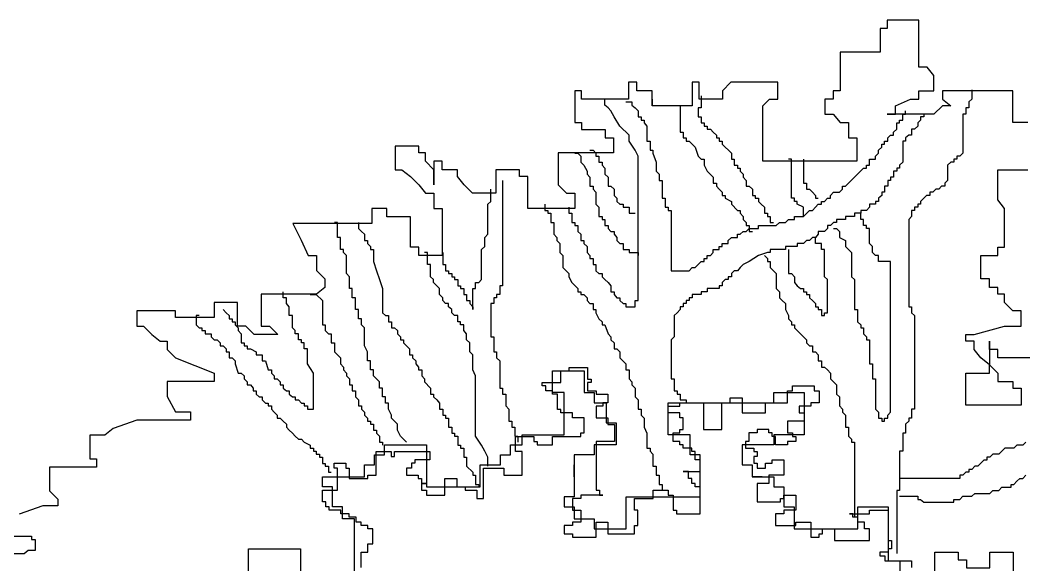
# Model space of a CAD drawing. Header units: millimetres. Extents: x -101 to 3415, y -52 to 1366.
# Drawn here: x 343.84 to 364.39, y 101.11 to 112.26 of the extents above; entities that cross this region are included whole.
import ezdxf

# ---------------------------------------------------------------- set-up
doc = ezdxf.new("R2010")
doc.units = ezdxf.units.MM
doc.layers.add('00_ARQ', color=8, linetype='Continuous')

msp = doc.modelspace()

# ---------------------------------------------------------------- linework, layer by layer
at = {"layer": '00_ARQ', "color": 9}
for points in [[(362.065, 112.257), (361.584, 112.257), (361.584, 112.086), (361.447, 112.086), (361.447, 111.604), (360.622, 111.604), (360.622, 110.813), (360.485, 110.813), (360.485, 110.641), (360.313, 110.641), (360.313, 110.332), (360.485, 110.332), (360.622, 110.16), (360.794, 110.16), (360.794, 109.851), (360.966, 109.851), (360.966, 109.369), (359.042, 109.369), (359.042, 110.504), (359.179, 110.641), (359.351, 110.641), (359.351, 110.985), (358.389, 110.985), (358.217, 110.813), (358.217, 110.641), (357.736, 110.641), (357.736, 110.985), (357.598, 110.985), (357.598, 110.504), (356.774, 110.504), (356.774, 110.641), (356.774, 110.504), (356.774, 110.813), (356.465, 110.813), (356.465, 110.985), (356.293, 110.985), (356.293, 110.641), (355.331, 110.641), (355.331, 110.813), (355.193, 110.813), (355.193, 110.16), (355.331, 110.16), (355.331, 110.023), (355.812, 110.023), (355.812, 109.851), (355.984, 109.851), (355.984, 109.541), (354.85, 109.541), (354.85, 108.888), (355.021, 108.716), (355.193, 108.716), (355.193, 108.407), (354.231, 108.407), (354.231, 109.06), (354.059, 109.06), (354.059, 109.197), (353.578, 109.197), (353.578, 108.716), (353.097, 108.716), (352.925, 108.888), (352.788, 109.06), (352.788, 109.197), (352.479, 109.197), (352.479, 109.369), (352.307, 109.369), (352.307, 108.888), (352.307, 109.197), (352.135, 109.369), (352.135, 109.541), (351.998, 109.541), (351.998, 109.679), (351.517, 109.679), (351.517, 109.197), (351.654, 109.197), (351.826, 109.06), (351.998, 108.888), (352.135, 108.716), (352.307, 108.716), (352.307, 108.407), (352.479, 108.407), (352.479, 107.444), (351.998, 107.444), (351.998, 107.616), (351.826, 107.616), (351.826, 108.235), (351.345, 108.235), (351.345, 108.407), (351.036, 108.407), (351.036, 108.097), (349.421, 108.097), (349.593, 107.753), (349.73, 107.444), (349.902, 107.444), (349.902, 107.134), (350.074, 106.962), (350.074, 106.791), (349.902, 106.653), (348.768, 106.653), (348.768, 106), (348.94, 106), (349.111, 105.828), (348.63, 105.828), (348.459, 106), (348.287, 106), (348.287, 106.481), (347.806, 106.481), (347.806, 106.172), (347.016, 106.172), (347.016, 106.309), (346.225, 106.309), (346.225, 106), (346.363, 106), (346.534, 105.828), (346.706, 105.69), (346.844, 105.69), (346.844, 105.518), (347.016, 105.346), (347.806, 105.037), (347.806, 104.865)], [(364.47, 110.16), (364.161, 110.16), (364.161, 110.813), (362.718, 110.813), (362.718, 110.641), (362.89, 110.504), (362.718, 110.504), (362.546, 110.332), (361.584, 110.332), (361.756, 110.332), (361.756, 110.504), (362.065, 110.641), (362.237, 110.641), (362.237, 110.813), (362.546, 110.813), (362.546, 111.123), (362.409, 111.295), (362.237, 111.295), (362.237, 112.257), (362.065, 112.257)], [(363.321, 110.832), (363.321, 110.643), (363.256, 110.584), (363.256, 110.46), (363.197, 110.46), (363.197, 110.336), (363.138, 110.336), (363.138, 109.534), (363.073, 109.475), (363.014, 109.475), (363.014, 109.416), (362.949, 109.416), (362.949, 109.351), (362.89, 109.351), (362.825, 109.292), (362.825, 108.979), (362.767, 108.92), (362.767, 108.861), (362.702, 108.861), (362.643, 108.796), (362.584, 108.796), (362.519, 108.737), (362.46, 108.737), (362.46, 108.672), (362.395, 108.672), (362.271, 108.548), (362.271, 108.489), (362.212, 108.489), (362.212, 108.43), (362.147, 108.43), (362.147, 108.365), (362.088, 108.365), (362.088, 108.241), (362.029, 108.182), (362.029, 106.395), (362.088, 106.395), (362.088, 106.271), (362.147, 106.212), (362.147, 104.3), (362.088, 104.3), (362.088, 104.117), (362.029, 104.117), (362.029, 104.052), (361.965, 103.993), (361.965, 103.81), (361.906, 103.81), (361.906, 103.438), (361.841, 103.438), (361.841, 102.636), (361.782, 102.636), (361.782, 101.344)], [(355.072, 108.43), (355.072, 108.306), (355.131, 108.306), (355.131, 108.118), (355.195, 108.118), (355.195, 108.059), (355.254, 108.059), (355.254, 107.935), (355.319, 107.876), (355.319, 107.752), (355.378, 107.752), (355.378, 107.687), (355.443, 107.628), (355.443, 107.504), (355.502, 107.445), (355.502, 107.38), (355.567, 107.38), (355.567, 107.256), (355.626, 107.256), (355.626, 107.132), (355.685, 107.073), (355.75, 107.073), (355.75, 107.008), (355.809, 106.949), (355.873, 106.89), (355.932, 106.825), (355.932, 106.701), (355.997, 106.701), (355.997, 106.642), (356.056, 106.578), (356.115, 106.578), (356.115, 106.519), (356.18, 106.46), (356.239, 106.46), (356.239, 106.395), (356.428, 106.395), (356.428, 106.519), (356.487, 106.519), (356.487, 109.475), (356.428, 109.599), (356.304, 109.781), (356.304, 109.905), (356.115, 110.088), (355.997, 110.277), (355.932, 110.401), (355.873, 110.46), (355.809, 110.519), (355.809, 110.643), (355.75, 110.643)], [(356.239, 110.584), (356.363, 110.584), (356.363, 110.519), (356.428, 110.46), (356.487, 110.401), (356.487, 110.277), (356.552, 110.277), (356.552, 110.212), (356.611, 110.212), (356.611, 110.153), (356.67, 110.088), (356.67, 109.781), (356.734, 109.781), (356.734, 109.599), (356.793, 109.599), (356.793, 109.534), (356.858, 109.351), (356.858, 109.168), (356.917, 109.103), (356.917, 108.979), (356.982, 108.979), (356.982, 108.613), (357.041, 108.613), (357.041, 108.43), (357.106, 108.43), (357.106, 108.365), (357.165, 108.365), (357.165, 107.132), (357.536, 107.132), (357.595, 107.197), (357.654, 107.197), (357.719, 107.256), (357.778, 107.321), (357.843, 107.321), (357.843, 107.38), (357.902, 107.38), (357.902, 107.445), (357.967, 107.445), (358.026, 107.504), (358.026, 107.563), (358.15, 107.563), (358.15, 107.628), (358.209, 107.628), (358.209, 107.687), (358.332, 107.687), (358.332, 107.752), (358.397, 107.811), (358.521, 107.811), (358.521, 107.876), (358.58, 107.876), (358.639, 107.935), (358.704, 107.935), (358.763, 107.994), (358.951, 107.994), (358.951, 108.059), (359.317, 108.059), (359.382, 108.118), (359.506, 108.118), (359.565, 108.182), (359.689, 108.182), (359.689, 108.241), (359.871, 108.241), (359.995, 108.365), (360.06, 108.365), (360.119, 108.43), (360.178, 108.489), (360.243, 108.489), (360.243, 108.548), (360.302, 108.548), (360.367, 108.613), (360.426, 108.613), (360.426, 108.672), (360.49, 108.737), (360.614, 108.737), (360.673, 108.796), (360.673, 108.861), (360.732, 108.861), (360.797, 108.92), (361.104, 109.227), (361.163, 109.227), (361.163, 109.292), (361.228, 109.292), (361.228, 109.416), (361.351, 109.416), (361.351, 109.475), (361.41, 109.534), (361.41, 109.599), (361.475, 109.658), (361.475, 109.722), (361.534, 109.722), (361.534, 109.781), (361.599, 109.781), (361.599, 109.846), (361.658, 109.905), (361.717, 109.905), (361.717, 109.964), (361.782, 110.029), (361.782, 110.153), (361.841, 110.153), (361.841, 110.212), (361.906, 110.212), (361.906, 110.336), (361.965, 110.336), (361.965, 110.401)], [(357.778, 110.708), (357.778, 110.46), (357.719, 110.46), (357.719, 110.277), (357.778, 110.277), (357.778, 110.153), (357.843, 110.153), (357.843, 110.088), (357.902, 110.088), (357.902, 110.029), (357.967, 110.029), (358.026, 109.964), (358.091, 109.905), (358.091, 109.846), (358.15, 109.846), (358.15, 109.781), (358.209, 109.781), (358.209, 109.722), (358.397, 109.534), (358.397, 109.416), (358.456, 109.416), (358.456, 109.292), (358.521, 109.292), (358.521, 109.227), (358.58, 109.227), (358.58, 109.168), (358.639, 109.103), (358.639, 109.044), (358.704, 108.979), (358.704, 108.861), (358.763, 108.861), (358.828, 108.796), (358.828, 108.672), (358.887, 108.672), (358.887, 108.613), (358.951, 108.613), (358.951, 108.548), (359.01, 108.489), (359.075, 108.43), (359.075, 108.306), (359.134, 108.306), (359.134, 108.241), (359.193, 108.241), (359.193, 108.118), (359.258, 108.118)], [(357.348, 110.519), (357.348, 109.964), (357.412, 109.964), (357.412, 109.846), (357.471, 109.846), (357.471, 109.781), (357.536, 109.781), (357.595, 109.722), (357.654, 109.658), (357.719, 109.475), (357.778, 109.416), (357.843, 109.416), (357.843, 109.292), (357.902, 109.168), (358.026, 109.044), (358.026, 108.92), (358.091, 108.92), (358.091, 108.861), (358.15, 108.796), (358.209, 108.737), (358.209, 108.672), (358.273, 108.672), (358.273, 108.613), (358.397, 108.548), (358.397, 108.489), (358.521, 108.365), (358.58, 108.365), (358.58, 108.306), (358.639, 108.241), (358.639, 108.182), (358.704, 108.118), (358.704, 108.059), (358.763, 108.059), (358.763, 107.935), (358.828, 107.935)], [(362.336, 110.336), (362.336, 110.277), (362.271, 110.277), (362.271, 110.212), (362.212, 110.153), (362.212, 110.088), (362.147, 110.029), (362.088, 110.029), (362.088, 109.905), (362.029, 109.905), (361.965, 109.846), (361.965, 109.781), (361.906, 109.781), (361.906, 109.351), (361.841, 109.292), (361.841, 109.227), (361.782, 109.227), (361.782, 109.168), (361.717, 109.168), (361.717, 109.044), (361.658, 109.044), (361.658, 108.979), (361.599, 108.979), (361.599, 108.861), (361.534, 108.861), (361.534, 108.737), (361.475, 108.737), (361.475, 108.672), (361.41, 108.613), (361.41, 108.548), (361.351, 108.548), (361.351, 108.489), (361.228, 108.489), (361.228, 108.43), (361.163, 108.365), (361.045, 108.365), (361.045, 108.306), (360.921, 108.306), (360.921, 108.241), (360.732, 108.241), (360.732, 108.182), (360.549, 108.182), (360.549, 108.118), (360.49, 108.118), (360.426, 108.059), (360.367, 108.059), (360.367, 107.994), (360.302, 107.935), (360.178, 107.935), (360.178, 107.876), (360.119, 107.811), (360.06, 107.811), (359.995, 107.752), (359.936, 107.752), (359.871, 107.687), (359.748, 107.687), (359.748, 107.628), (359.506, 107.628), (359.506, 107.563), (359.193, 107.563), (359.193, 107.504), (359.134, 107.504), (358.951, 107.445), (358.763, 107.321), (358.639, 107.256)], [(355.502, 109.599), (355.567, 109.599), (355.626, 109.534), (355.626, 109.475), (355.685, 109.475), (355.685, 109.351), (355.75, 109.351), (355.75, 109.292), (355.809, 109.227), (355.809, 109.103), (355.873, 109.044), (355.873, 108.861), (355.932, 108.861), (355.997, 108.796), (355.997, 108.672), (356.056, 108.613), (356.056, 108.548), (356.115, 108.489), (356.18, 108.489), (356.18, 108.43), (356.304, 108.43), (356.304, 108.306), (356.428, 108.306)], [(355.195, 109.534), (355.254, 109.534), (355.319, 109.475), (355.319, 109.351), (355.378, 109.292), (355.443, 109.168), (355.443, 109.103), (355.502, 109.044), (355.502, 108.861), (355.567, 108.861), (355.567, 108.796), (355.626, 108.737), (355.626, 108.489), (355.685, 108.43), (355.685, 108.241), (355.75, 108.241), (355.75, 108.182), (355.809, 108.182), (355.809, 108.059), (355.873, 108.059), (355.873, 107.994), (355.932, 107.935), (355.997, 107.935), (355.997, 107.876), (356.056, 107.811), (356.056, 107.752), (356.115, 107.687), (356.18, 107.687), (356.18, 107.563), (356.304, 107.563), (356.304, 107.504), (356.487, 107.504), (356.487, 107.445)], [(359.871, 108.241), (359.871, 108.43), (359.748, 108.489), (359.748, 108.548), (359.689, 108.548), (359.689, 108.613), (359.63, 108.613), (359.63, 109.416), (359.565, 109.416)], [(359.871, 109.416), (359.871, 108.92), (359.936, 108.92), (359.936, 108.796), (359.995, 108.796), (360.06, 108.737), (360.119, 108.672), (360.119, 108.613), (360.178, 108.613)], [(364.642, 105.346), (363.852, 105.346), (363.852, 105.518), (363.68, 105.518), (363.68, 105.69), (363.68, 105.209), (363.852, 105.037), (363.852, 104.865), (364.161, 104.865), (364.161, 104.728), (364.333, 104.728), (364.333, 104.384), (363.199, 104.384), (363.199, 105.037), (363.68, 105.037), (363.68, 105.209), (363.508, 105.346), (363.371, 105.518), (363.371, 105.69), (363.199, 105.69), (363.199, 105.828), (363.371, 105.828), (363.989, 106), (364.333, 106), (364.333, 106.309), (364.161, 106.309), (363.989, 106.481), (363.989, 106.653), (363.852, 106.653), (363.852, 106.791), (363.68, 106.791), (363.68, 106.962), (363.508, 106.962), (363.508, 107.444), (363.852, 107.444), (363.852, 107.616), (363.989, 107.616), (363.989, 108.407), (363.852, 108.578), (363.852, 109.197), (364.47, 109.197)], [(353.715, 108.979), (353.715, 106.825), (353.656, 106.825), (353.656, 106.766)], [(352.489, 107.504), (352.489, 107.256), (352.548, 107.256), (352.548, 107.132), (352.607, 107.132), (352.607, 107.073), (352.672, 107.073), (352.672, 107.008), (352.731, 107.008), (352.731, 106.949), (352.796, 106.949), (352.796, 106.825), (352.854, 106.825), (352.854, 106.766), (352.919, 106.766), (352.919, 106.642), (352.978, 106.642), (352.978, 106.519), (353.043, 106.519), (353.043, 106.46), (353.102, 106.395), (353.102, 106.336), (353.102, 106.766), (353.161, 106.766), (353.161, 106.89), (353.226, 106.89), (353.285, 106.949), (353.285, 107.563), (353.35, 107.628), (353.35, 107.811), (353.409, 107.876), (353.409, 108.489), (353.474, 108.548), (353.474, 108.796)], [(354.582, 108.489), (354.582, 108.365), (354.641, 108.365), (354.641, 108.306), (354.7, 108.306), (354.7, 108.118), (354.765, 108.118), (354.765, 107.876), (354.824, 107.811), (354.824, 107.752), (354.889, 107.687), (354.889, 107.504), (354.948, 107.445), (354.948, 107.197), (355.072, 107.073), (355.072, 107.008), (355.131, 106.89), (355.254, 106.766), (355.254, 106.701), (355.319, 106.701), (355.319, 106.642), (355.378, 106.642), (355.443, 106.578), (355.443, 106.519), (355.502, 106.46), (355.567, 106.46), (355.567, 106.336), (355.626, 106.336), (355.626, 106.271), (355.685, 106.147), (355.75, 106.088), (355.75, 106.023), (355.809, 106.023), (355.873, 105.84), (355.932, 105.781), (355.932, 105.716), (355.997, 105.657), (355.997, 105.533), (356.056, 105.533), (356.115, 105.474), (356.115, 105.35), (356.239, 105.226), (356.239, 105.102), (356.304, 105.102), (356.304, 104.92), (356.363, 104.855), (356.363, 104.796), (356.428, 104.731), (356.428, 104.548), (356.487, 104.489), (356.487, 104.3), (356.552, 104.3), (356.552, 104.176), (356.611, 104.117), (356.611, 103.934), (356.67, 103.81), (356.67, 103.503), (356.734, 103.503), (356.734, 103.438), (356.793, 103.379), (356.793, 103.132), (356.858, 103.132), (356.858, 102.949), (356.917, 102.949), (356.917, 102.76), (356.982, 102.76), (356.982, 102.636)], [(351.746, 103.621), (351.687, 103.686), (351.622, 103.745), (351.563, 103.869), (351.563, 103.993), (351.439, 104.117), (351.439, 104.176), (351.38, 104.3), (351.38, 104.424), (351.315, 104.424), (351.315, 104.548), (351.257, 104.548), (351.257, 104.731), (351.192, 104.731), (351.192, 104.855), (351.133, 104.92), (351.074, 104.979), (351.074, 105.102), (351.009, 105.102), (351.009, 105.285), (350.95, 105.285), (350.95, 105.474), (350.885, 105.592), (350.885, 105.964), (350.826, 106.023), (350.826, 106.147), (350.761, 106.147), (350.761, 106.336), (350.702, 106.336), (350.702, 106.578), (350.637, 106.578), (350.637, 106.766), (350.578, 106.766), (350.578, 107.008), (350.519, 107.073), (350.519, 107.445), (350.455, 107.504), (350.455, 107.563), (350.396, 107.563), (350.396, 107.811), (350.331, 107.811), (350.331, 108.118), (350.272, 108.118)], [(350.761, 108.118), (350.761, 107.994), (350.826, 107.935), (350.885, 107.876), (350.885, 107.752), (350.95, 107.752), (350.95, 107.687), (351.009, 107.628), (351.009, 107.563), (351.074, 107.563), (351.074, 107.321), (351.133, 107.132), (351.192, 106.949), (351.257, 106.766), (351.257, 106.701)], [(361.658, 107.321), (361.41, 107.321), (361.41, 107.445), (361.351, 107.445), (361.286, 107.504), (361.286, 107.628), (361.228, 107.687), (361.228, 107.994), (361.163, 107.994), (361.163, 108.059), (361.104, 108.059), (361.104, 108.182), (361.045, 108.182), (361.045, 108.306)], [(360.49, 107.994), (360.549, 107.994), (360.614, 107.935), (360.614, 107.811), (360.732, 107.752), (360.732, 107.628), (360.856, 107.504), (360.856, 107.008), (360.921, 106.949), (360.921, 106.336), (360.98, 106.336), (360.98, 106.088), (361.045, 106.023), (361.045, 105.964), (361.104, 105.964), (361.104, 105.84), (361.163, 105.781), (361.163, 105.716), (361.228, 105.716), (361.228, 105.226), (361.286, 105.226), (361.286, 104.92), (361.351, 104.92), (361.351, 104.3), (361.41, 104.241), (361.41, 104.117), (361.475, 104.117), (361.475, 104.052), (361.534, 104.052), (361.534, 104.117), (361.599, 104.117), (361.599, 104.176), (361.658, 104.241), (361.658, 107.321)], [(359.565, 107.563), (359.565, 107.073), (359.63, 107.073), (359.689, 107.008), (359.689, 106.89), (359.748, 106.825), (359.812, 106.766), (359.871, 106.766), (359.871, 106.701), (359.936, 106.701), (359.936, 106.642), (359.995, 106.642), (359.995, 106.578), (360.06, 106.519), (360.119, 106.46), (360.119, 106.395), (360.178, 106.395), (360.178, 106.336), (360.243, 106.336), (360.243, 106.212), (360.302, 106.212), (360.302, 106.271), (360.367, 106.271), (360.367, 106.949), (360.302, 107.008), (360.302, 107.563), (360.243, 107.563), (360.243, 107.687), (360.119, 107.687), (360.119, 107.811)], [(353.409, 103.132), (353.409, 103.315), (353.35, 103.438), (353.285, 103.562), (353.161, 103.745), (353.161, 104.979), (353.102, 105.102), (353.102, 105.409), (353.043, 105.474), (353.043, 105.657), (352.978, 105.716), (352.978, 105.84), (352.919, 105.905), (352.919, 106.023), (352.854, 106.023), (352.854, 106.088), (352.796, 106.088), (352.796, 106.212), (352.731, 106.212), (352.672, 106.271), (352.672, 106.336), (352.607, 106.395), (352.607, 106.46), (352.548, 106.46), (352.489, 106.519), (352.489, 106.578), (352.424, 106.642), (352.424, 106.766), (352.3, 106.89), (352.3, 106.949), (352.241, 107.008), (352.241, 107.256), (352.176, 107.256), (352.176, 107.504), (352.117, 107.504)], [(359.075, 107.445), (359.134, 107.38), (359.134, 107.321), (359.193, 107.321), (359.193, 107.197), (359.317, 107.073), (359.317, 106.766), (359.382, 106.701), (359.382, 106.578), (359.441, 106.519), (359.506, 106.46), (359.506, 106.336), (359.565, 106.212), (359.565, 106.147), (359.63, 106.088), (359.63, 106.023), (359.689, 106.023), (359.689, 105.964), (359.936, 105.716), (359.936, 105.657), (359.995, 105.592), (360.06, 105.592), (360.06, 105.474), (360.119, 105.474), (360.178, 105.409), (360.178, 105.285), (360.243, 105.285), (360.243, 105.161), (360.302, 105.161), (360.367, 105.102), (360.426, 105.038), (360.426, 104.92), (360.549, 104.796), (360.549, 104.607), (360.614, 104.548), (360.614, 104.365), (360.673, 104.3), (360.673, 104.241), (360.732, 104.176), (360.732, 103.934), (360.797, 103.934), (360.797, 103.745), (360.856, 103.686), (360.856, 103.621), (360.921, 103.621), (360.921, 102.087)], [(358.639, 107.256), (358.58, 107.197), (358.521, 107.132), (358.456, 107.132), (358.397, 107.073), (358.397, 107.008), (358.332, 107.008), (358.332, 106.949), (358.273, 106.949), (358.209, 106.89), (358.209, 106.825), (358.15, 106.825), (358.15, 106.766), (357.902, 106.766), (357.902, 106.701), (357.778, 106.701), (357.778, 106.642), (357.595, 106.642), (357.595, 106.578), (357.536, 106.578), (357.536, 106.519), (357.471, 106.519), (357.471, 106.46), (357.412, 106.46), (357.412, 106.395), (357.348, 106.395), (357.348, 106.336), (357.289, 106.271), (357.224, 106.212), (357.224, 105.781), (357.165, 105.716), (357.165, 104.92), (357.224, 104.92), (357.224, 104.672), (357.289, 104.672), (357.289, 104.607), (357.348, 104.607), (357.348, 104.489), (357.471, 104.489), (357.471, 104.424)], [(347.996, 106.336), (348.055, 106.271), (348.114, 106.212), (348.114, 106.147), (348.179, 106.147), (348.179, 106.088), (348.237, 106.088), (348.237, 106.023), (348.302, 105.964), (348.302, 105.905), (348.361, 105.84), (348.361, 105.657), (348.426, 105.657), (348.426, 105.592), (348.485, 105.592), (348.485, 105.533), (348.55, 105.533), (348.668, 105.474), (348.668, 105.409), (348.792, 105.409), (348.792, 105.285), (348.857, 105.285), (348.916, 105.102), (348.98, 105.102), (348.98, 105.038), (349.039, 104.979), (349.039, 104.92), (349.098, 104.92), (349.163, 104.855), (349.163, 104.796), (349.222, 104.796), (349.222, 104.731), (349.287, 104.672), (349.346, 104.672), (349.346, 104.607), (349.411, 104.548), (349.47, 104.548), (349.47, 104.489), (349.535, 104.489), (349.594, 104.424), (349.653, 104.424), (349.653, 104.365), (349.718, 104.365), (349.718, 104.3), (349.841, 104.3), (349.841, 105.038), (349.718, 105.226), (349.718, 105.533), (349.653, 105.533), (349.653, 105.657), (349.594, 105.657), (349.594, 105.716), (349.535, 105.716), (349.535, 105.84), (349.47, 105.84), (349.47, 105.905), (349.411, 105.964), (349.411, 106.212), (349.346, 106.212), (349.346, 106.395), (349.287, 106.46), (349.287, 106.578), (349.222, 106.578), (349.222, 106.701)], [(351.257, 106.701), (351.257, 106.271), (351.315, 106.212), (351.38, 106.212), (351.38, 106.088), (351.439, 106.088), (351.439, 105.964), (351.504, 105.964), (351.563, 105.905), (351.563, 105.84), (351.622, 105.781), (351.622, 105.716), (351.687, 105.716), (351.687, 105.657), (351.746, 105.592), (351.811, 105.533), (351.811, 105.409), (351.87, 105.409), (351.87, 105.35), (351.935, 105.285), (351.935, 105.226), (351.994, 105.161), (351.994, 105.102), (352.058, 105.102), (352.058, 104.979), (352.117, 104.92), (352.117, 104.855), (352.241, 104.731), (352.241, 104.607), (352.3, 104.607), (352.3, 104.548), (352.365, 104.489), (352.424, 104.424), (352.424, 104.3), (352.489, 104.3), (352.489, 104.176), (352.548, 104.176), (352.548, 104.117), (352.607, 104.117), (352.607, 103.934), (352.672, 103.934), (352.672, 103.81), (352.731, 103.81), (352.731, 103.745), (352.796, 103.745), (352.796, 103.562), (352.854, 103.562), (352.854, 103.503), (352.919, 103.503), (352.919, 103.315), (352.978, 103.315), (352.978, 103.132), (353.102, 103.008), (353.102, 102.949), (353.161, 102.949), (353.161, 102.76), (353.226, 102.76), (353.226, 102.701)], [(353.656, 106.766), (353.656, 106.642), (353.592, 106.642), (353.592, 106.578), (353.533, 106.578), (353.533, 106.46), (353.474, 106.46), (353.474, 105.781), (353.533, 105.781), (353.533, 105.474), (353.592, 105.474), (353.592, 105.35), (353.656, 105.285), (353.656, 104.731), (353.715, 104.731), (353.715, 104.607), (353.78, 104.607), (353.78, 104.365), (353.839, 104.3), (353.839, 104.052), (353.904, 104.052), (353.904, 103.934), (353.963, 103.934), (353.963, 103.745), (354.028, 103.745), (354.028, 103.621)], [(349.776, 106.642), (349.9, 106.642), (350.024, 106.519), (350.024, 106.023), (350.083, 106.023), (350.083, 105.905), (350.148, 105.84), (350.207, 105.84), (350.207, 105.657), (350.272, 105.657), (350.272, 105.474), (350.331, 105.409), (350.396, 105.35), (350.396, 105.226), (350.455, 105.161), (350.455, 105.102), (350.519, 105.038), (350.519, 104.979), (350.578, 104.92), (350.578, 104.796), (350.637, 104.796), (350.637, 104.672), (350.702, 104.672), (350.702, 104.548), (350.761, 104.489), (350.761, 104.365), (350.826, 104.365), (350.826, 104.3), (350.885, 104.241), (350.885, 104.176), (350.95, 104.117), (350.95, 104.052), (351.009, 104.052), (351.009, 103.993), (351.074, 103.993), (351.074, 103.869), (351.133, 103.869), (351.133, 103.81), (351.192, 103.745), (351.192, 103.621), (351.257, 103.621), (351.257, 103.562)], [(347.5, 106.212), (347.441, 106.212), (347.441, 106.023), (347.5, 105.964), (347.559, 105.964), (347.559, 105.905), (347.624, 105.905), (347.624, 105.84), (347.748, 105.84), (347.748, 105.781), (347.807, 105.716), (347.872, 105.716), (347.931, 105.657), (347.931, 105.592), (347.996, 105.592), (348.055, 105.533), (348.055, 105.474), (348.114, 105.474), (348.114, 105.35), (348.179, 105.35), (348.237, 105.285), (348.237, 105.226), (348.302, 105.038), (348.361, 105.038), (348.426, 104.979), (348.426, 104.92), (348.485, 104.855), (348.485, 104.796), (348.55, 104.796), (348.609, 104.731), (348.609, 104.672), (348.668, 104.672), (348.668, 104.607), (348.733, 104.548), (348.792, 104.548), (348.792, 104.489), (348.857, 104.424), (348.916, 104.424), (348.916, 104.365), (348.98, 104.365), (348.98, 104.3), (349.039, 104.241), (349.098, 104.176), (349.098, 104.117), (349.163, 104.117), (349.222, 104.052), (349.287, 103.993), (349.287, 103.934), (349.346, 103.869), (349.411, 103.81), (349.47, 103.745), (349.535, 103.686), (349.594, 103.686), (349.653, 103.621), (349.776, 103.562), (349.776, 103.503), (349.841, 103.503), (349.841, 103.438), (349.9, 103.438), (349.9, 103.379), (349.965, 103.379), (349.965, 103.315), (350.024, 103.315), (350.024, 103.191), (350.083, 103.191), (350.083, 103.132), (350.148, 103.132), (350.148, 103.008), (350.207, 103.008)], [(350.679, 100.992), (350.679, 101.439), (350.679, 101.439), (350.679, 101.646), (350.679, 101.646), (350.679, 101.852), (350.679, 101.852), (350.679, 102.058), (350.679, 102.058), (350.438, 102.058), (350.438, 102.058), (350.438, 102.299), (350.232, 102.299), (350.232, 102.505), (350.232, 102.505), (350.232, 102.712), (350.026, 102.712), (350.026, 102.918), (350.026, 102.918), (350.232, 102.918), (350.232, 102.918), (350.438, 102.918), (350.438, 102.918), (350.679, 102.918), (350.679, 102.918), (350.885, 102.918), (350.885, 102.918), (350.885, 103.158), (350.885, 103.158), (351.091, 103.158), (351.091, 103.158), (351.091, 103.365), (351.297, 103.365), (351.297, 103.571), (351.297, 103.571), (351.538, 103.571), (351.538, 103.571), (351.744, 103.571), (351.744, 103.571), (351.95, 103.571), (351.95, 103.571), (352.156, 103.571), (352.156, 103.571), (352.156, 103.365), (352.156, 103.365), (352.156, 103.158), (352.156, 103.158), (352.156, 102.918), (352.156, 102.918), (352.156, 102.712), (352.156, 102.712), (352.397, 102.712), (352.397, 102.712), (352.603, 102.712), (352.603, 102.712), (352.809, 102.712), (352.809, 102.712), (353.015, 102.712), (353.015, 102.712), (353.256, 102.712), (353.256, 102.712), (353.256, 102.918), (353.256, 102.918), (353.256, 103.158), (353.256, 103.158), (353.462, 103.158), (353.462, 103.158), (353.668, 103.158), (353.668, 103.158), (353.668, 103.365), (353.668, 103.365), (353.874, 103.365), (353.874, 103.365), (353.874, 103.571), (353.874, 103.571), (354.115, 103.571), (354.115, 103.571), (354.115, 103.777), (354.527, 103.777), (354.527, 103.777), (354.733, 103.777), (354.733, 103.777), (354.974, 103.777), (354.974, 103.777), (354.974, 104.018), (354.974, 104.018), (354.974, 104.224), (354.974, 104.224), (354.974, 104.431), (354.974, 104.431), (354.974, 104.637), (354.974, 104.637), (354.733, 104.637), (354.733, 104.637), (354.733, 104.878), (354.733, 104.878), (354.733, 105.084), (354.733, 105.084), (354.974, 105.084), (354.974, 105.084), (355.18, 105.084), (355.18, 105.084), (355.386, 105.084), (355.386, 105.084), (355.386, 104.878), (355.386, 104.878), (355.386, 104.637), (355.386, 104.637), (355.592, 104.637), (355.592, 104.637), (355.592, 104.431), (355.592, 104.431), (355.833, 104.431), (355.833, 104.018), (355.833, 104.018), (356.039, 104.018), (356.039, 104.018), (356.039, 103.777), (356.039, 103.777), (356.039, 103.571), (356.039, 103.571), (355.592, 103.571), (355.592, 103.365), (355.18, 103.365), (355.18, 102.918), (355.18, 102.918), (355.18, 103.158), (355.18, 103.158)], [(352.947, 102.643), (353.015, 102.643), (353.015, 102.643), (353.187, 102.643), (353.187, 102.471), (353.187, 102.471), (353.256, 102.471), (353.256, 102.471), (353.325, 102.471), (353.325, 102.471), (353.325, 102.54), (353.325, 102.54), (353.325, 102.643), (353.325, 102.643), (353.325, 102.712), (353.325, 102.712), (353.325, 102.78), (353.325, 102.78), (353.325, 102.883), (353.325, 102.883), (353.325, 102.952), (353.325, 102.952), (353.325, 103.021), (353.325, 103.021), (353.325, 103.09), (353.325, 103.09), (353.393, 103.09), (353.393, 103.09), (353.496, 103.09), (353.496, 103.09), (353.565, 103.09), (353.565, 103.09), (353.634, 103.09), (353.634, 103.09), (353.737, 103.09), (353.737, 102.952), (353.737, 102.952), (353.806, 102.952), (353.806, 102.952), (353.874, 102.952), (353.874, 102.952), (353.977, 102.952), (353.977, 102.952), (354.046, 102.952), (354.046, 102.952), (354.115, 102.952), (354.115, 102.952), (354.115, 103.021), (354.115, 103.021), (354.115, 103.09), (354.115, 103.09), (354.115, 103.193), (354.115, 103.193), (354.115, 103.262), (354.115, 103.262), (354.115, 103.33), (354.115, 103.33), (354.115, 103.434), (353.977, 103.434), (353.977, 103.434), (353.977, 103.502), (353.977, 103.502), (353.977, 103.571), (353.977, 103.571), (353.977, 103.64), (353.977, 103.64), (353.977, 103.743), (353.977, 103.743), (354.046, 103.743), (354.046, 103.743), (354.115, 103.743), (354.115, 103.743), (354.184, 103.743), (354.184, 103.743), (354.287, 103.743), (354.287, 103.743), (354.355, 103.743), (354.355, 103.743), (354.355, 103.64), (354.355, 103.64), (354.424, 103.64), (354.424, 103.64), (354.424, 103.571), (354.424, 103.571), (354.527, 103.571), (354.527, 103.571), (354.596, 103.571), (354.596, 103.571), (354.665, 103.571), (354.665, 103.571), (354.733, 103.571), (354.733, 103.571), (354.733, 103.64), (354.733, 103.64), (354.733, 103.743), (354.733, 103.743), (354.836, 103.743), (354.836, 103.743), (354.905, 103.743), (354.905, 103.743), (354.974, 103.743), (354.974, 103.743), (355.077, 103.743), (355.077, 103.743), (355.146, 103.743), (355.146, 103.743), (355.214, 103.743), (355.214, 103.743), (355.317, 103.743), (355.317, 103.812), (355.386, 103.812), (355.386, 103.812), (355.386, 103.881), (355.386, 103.881), (355.386, 103.984), (355.386, 103.984), (355.386, 104.052), (355.386, 104.052), (355.386, 104.121), (355.214, 104.121), (355.214, 104.121), (355.146, 104.121), (355.146, 104.121), (355.146, 104.224), (355.146, 104.224), (355.077, 104.224), (355.077, 104.224), (354.974, 104.224), (354.974, 104.224), (354.905, 104.224), (354.905, 104.224), (354.905, 104.293), (354.905, 104.293), (354.836, 104.293), (354.836, 104.293), (354.836, 104.362), (354.836, 104.362), (354.836, 104.431), (354.836, 104.431), (354.836, 104.534), (354.836, 104.534), (354.836, 104.603), (354.836, 104.603), (354.733, 104.603), (354.733, 104.603), (354.733, 104.671), (354.733, 104.671), (354.665, 104.671), (354.665, 104.671), (354.596, 104.671), (354.596, 104.671), (354.596, 104.774), (354.596, 104.774), (354.527, 104.774), (354.527, 104.774), (354.527, 104.843), (354.527, 104.843), (354.596, 104.843), (354.596, 104.843), (354.665, 104.843), (354.665, 104.843), (354.733, 104.843), (354.733, 104.843), (354.836, 104.843), (354.836, 104.843), (354.905, 104.843), (354.905, 104.843), (354.905, 104.912), (354.905, 104.912), (354.905, 104.981), (354.905, 104.981), (354.905, 105.084), (354.905, 105.084), (354.974, 105.084), (354.974, 105.084), (355.077, 105.084), (355.077, 105.084), (355.077, 105.153), (355.455, 105.153), (355.455, 105.153), (355.455, 105.084), (355.455, 105.084), (355.455, 104.981), (355.455, 104.981), (355.455, 104.912), (355.524, 104.912), (355.524, 104.843), (355.524, 104.843), (355.455, 104.843), (355.455, 104.843), (355.455, 104.774), (355.455, 104.774), (355.455, 104.671), (355.455, 104.671), (355.524, 104.671), (355.524, 104.671), (355.627, 104.671), (355.627, 104.671), (355.627, 104.603), (355.764, 104.603), (355.764, 104.603), (355.867, 104.603), (355.867, 104.603), (355.867, 104.534), (355.867, 104.534), (355.867, 104.431), (355.867, 104.431), (355.764, 104.431), (355.764, 104.431), (355.764, 104.362), (355.764, 104.362), (355.695, 104.362), (355.695, 104.362), (355.627, 104.362), (355.627, 104.362), (355.627, 104.293), (355.627, 104.293), (355.627, 104.224), (355.627, 104.224), (355.627, 104.121), (355.627, 104.121), (355.695, 104.121), (355.695, 104.121), (355.764, 104.121), (355.764, 104.121), (355.867, 104.121), (355.867, 103.984), (356.005, 103.984), (356.005, 103.984), (356.005, 103.881), (356.005, 103.881), (356.005, 103.812), (356.005, 103.812), (356.005, 103.743), (356.005, 103.743), (356.005, 103.64), (356.005, 103.64), (355.936, 103.64), (355.936, 103.64), (355.867, 103.64), (355.867, 103.64), (355.764, 103.64), (355.764, 103.64), (355.627, 103.64), (355.627, 102.643), (355.695, 102.643), (355.695, 102.54), (355.764, 102.54)], [(347.806, 104.865), (346.844, 104.865), (346.844, 104.556), (347.016, 104.246), (347.325, 104.246), (347.325, 104.074), (346.225, 104.074), (345.744, 103.902), (345.572, 103.765), (345.263, 103.765), (345.263, 103.283), (345.401, 103.283), (345.401, 103.112), (344.439, 103.112), (344.439, 102.63), (344.61, 102.458), (344.61, 102.321), (344.301, 102.321), (343.82, 102.149)], [(355.18, 103.158), (355.18, 102.918), (355.18, 102.918), (355.18, 102.712), (355.18, 102.712), (355.18, 102.505), (355.18, 102.505), (354.974, 102.505), (354.974, 102.505), (354.974, 102.299), (354.974, 102.299), (355.18, 102.299), (355.18, 102.299), (355.18, 102.058), (355.18, 102.058), (355.386, 102.058), (355.386, 102.058), (355.592, 102.058), (355.592, 102.058), (355.592, 101.852), (355.592, 101.852), (355.833, 101.852), (355.833, 101.852), (356.039, 101.852), (356.039, 101.852), (356.245, 101.852), (356.245, 101.852), (356.245, 102.058), (356.245, 102.058), (356.245, 102.299), (356.245, 102.299), (356.245, 102.505), (356.245, 102.505), (356.451, 102.505), (356.451, 102.505), (356.692, 102.505), (356.692, 102.505), (356.898, 102.505), (356.898, 102.505), (357.104, 102.505), (357.104, 102.505), (357.31, 102.505), (357.31, 102.505), (357.551, 102.505), (357.551, 102.505), (357.757, 102.505), (357.757, 102.505), (357.757, 102.712), (357.757, 102.712), (357.757, 102.918), (357.757, 102.918), (357.757, 103.158), (357.757, 103.158), (357.757, 103.365), (357.757, 103.365), (357.551, 103.365), (357.551, 103.365), (357.551, 103.571), (357.551, 103.571), (357.551, 103.777), (357.551, 103.777), (357.31, 103.777), (357.31, 103.777), (357.104, 103.777), (357.104, 103.777), (357.104, 104.018), (357.104, 104.018), (357.104, 104.224), (357.104, 104.224), (357.104, 104.431), (357.104, 104.431), (357.31, 104.431), (357.31, 104.431), (357.551, 104.431), (357.551, 104.431), (357.757, 104.431), (357.757, 104.431), (357.963, 104.431), (357.963, 104.431), (358.169, 104.431), (358.169, 104.431), (358.616, 104.431), (358.616, 104.431), (358.822, 104.431), (358.822, 104.431), (359.028, 104.431), (359.028, 104.431), (359.269, 104.431), (359.269, 104.431), (359.269, 104.637), (359.269, 104.637), (359.475, 104.637), (359.475, 104.637), (359.681, 104.637), (359.681, 104.637), (359.887, 104.637), (359.887, 104.637), (359.887, 104.431), (359.887, 104.431), (359.887, 104.224), (359.887, 104.224), (359.887, 104.018), (359.887, 104.018), (359.887, 103.777), (359.887, 103.777), (359.681, 103.777), (359.681, 103.777), (359.475, 103.777), (359.475, 103.777), (359.269, 103.777), (359.269, 103.777), (359.269, 103.571), (359.269, 103.571), (359.028, 103.571), (359.028, 103.571), (358.822, 103.571), (358.822, 103.571), (358.616, 103.571), (358.616, 103.571), (358.616, 103.365), (358.616, 103.365), (358.616, 103.158), (358.616, 103.158), (358.822, 103.158), (358.822, 103.158), (358.822, 102.918), (358.822, 102.918), (359.028, 102.918), (359.028, 102.918), (358.822, 102.918), (358.822, 102.918), (359.269, 102.918), (359.269, 102.712), (359.475, 102.712), (359.475, 102.712), (359.475, 102.505), (359.475, 102.505), (359.475, 102.299), (359.475, 102.299), (359.681, 102.299), (359.681, 102.299), (359.681, 102.058), (359.681, 102.058), (359.681, 101.852), (359.681, 101.852), (359.887, 101.852), (359.887, 101.852), (360.128, 101.852), (360.128, 101.852), (360.334, 101.852), (360.334, 101.852), (360.54, 101.852), (360.54, 101.852), (360.746, 101.852), (360.746, 101.852), (360.987, 101.852), (360.987, 101.852), (360.987, 102.058), (360.987, 102.058), (360.987, 102.299), (360.987, 102.299), (361.193, 102.299), (361.193, 102.299), (361.399, 102.299), (361.399, 102.299), (361.605, 102.299), (361.605, 102.299), (361.605, 102.058), (361.605, 102.058), (361.605, 101.852), (361.605, 101.852), (361.605, 101.646), (361.605, 101.646), (361.605, 101.439), (361.605, 101.439), (361.605, 101.199), (361.605, 101.199), (361.846, 101.199), (361.846, 101.199), (361.846, 100.992)], [(357.826, 104.431), (357.826, 104.362), (357.826, 104.362), (357.826, 104.293), (357.826, 104.293), (357.826, 104.224), (357.826, 104.224), (357.826, 104.052), (357.826, 104.052), (357.826, 103.984), (357.826, 103.984), (357.826, 103.881), (357.826, 103.881), (357.894, 103.881), (357.894, 103.881), (357.998, 103.881), (357.998, 103.881), (358.066, 103.881), (358.066, 103.881), (358.135, 103.881), (358.135, 103.881), (358.204, 103.881), (358.204, 103.881), (358.204, 103.984), (358.204, 103.984), (358.204, 104.052), (358.204, 104.052), (358.204, 104.121), (358.204, 104.121), (358.204, 104.224), (358.204, 104.224), (358.204, 104.293), (358.204, 104.293), (358.204, 104.362), (358.204, 104.362), (358.204, 104.431), (358.204, 104.431), (358.307, 104.431), (358.307, 104.431), (358.376, 104.431), (358.376, 104.431), (358.376, 104.534), (358.547, 104.534), (358.547, 104.534), (358.616, 104.534), (358.616, 104.534), (358.616, 104.431), (358.616, 104.431), (358.616, 104.362), (358.616, 104.362), (358.616, 104.293), (358.616, 104.293), (358.616, 104.224), (358.616, 104.224), (358.685, 104.224), (358.685, 104.224), (358.753, 104.224), (358.753, 104.224), (358.857, 104.224), (358.857, 104.224), (358.925, 104.224), (358.925, 104.224), (358.994, 104.224), (358.994, 104.224), (359.097, 104.224), (359.097, 104.224), (359.097, 104.293), (359.097, 104.293), (359.097, 104.362), (359.097, 104.362), (359.097, 104.431), (359.097, 104.431), (359.166, 104.431), (359.166, 104.431), (359.235, 104.431), (359.235, 104.431), (359.303, 104.431), (359.303, 104.431), (359.406, 104.431), (359.406, 104.431), (359.475, 104.431), (359.475, 104.431), (359.544, 104.431), (359.544, 104.431), (359.544, 104.534), (359.544, 104.534), (359.544, 104.603), (359.544, 104.603), (359.544, 104.671), (359.544, 104.671), (359.647, 104.671), (359.647, 104.671), (359.647, 104.774), (359.647, 104.774), (359.716, 104.774), (359.716, 104.774), (359.784, 104.774), (359.784, 104.774), (359.887, 104.774), (359.887, 104.774), (359.956, 104.774), (359.956, 104.774), (360.025, 104.774), (360.025, 104.774), (360.094, 104.774), (360.094, 104.774), (360.094, 104.671), (360.094, 104.671), (360.197, 104.671), (360.197, 104.671), (360.197, 104.603), (360.197, 104.603), (360.197, 104.534), (360.197, 104.534), (360.197, 104.431), (360.197, 104.431), (360.094, 104.431), (360.094, 104.431), (360.025, 104.431), (360.025, 104.431), (360.025, 104.362), (360.025, 104.362), (359.956, 104.362), (359.956, 104.362), (359.887, 104.362), (359.887, 104.362), (359.784, 104.362), (359.784, 104.362), (359.784, 104.293), (359.784, 104.293), (359.784, 104.224), (359.784, 104.224), (359.887, 104.224), (359.887, 104.224), (359.887, 104.121), (359.887, 104.121), (359.887, 104.052), (359.887, 104.052), (359.784, 104.052), (359.784, 104.052), (359.716, 104.052), (359.716, 104.052), (359.647, 104.052), (359.647, 104.052), (359.544, 104.052), (359.544, 104.052), (359.544, 103.984), (359.544, 103.984), (359.544, 103.881), (359.544, 103.881), (359.544, 103.812), (359.544, 103.812), (359.647, 103.812), (359.647, 103.812), (359.647, 103.743), (359.716, 103.743), (359.716, 103.64), (359.716, 103.64), (359.647, 103.64), (359.647, 103.64), (359.544, 103.64), (359.544, 103.64), (359.544, 103.571), (359.544, 103.571), (359.475, 103.571), (359.475, 103.571), (359.406, 103.571), (359.406, 103.571), (359.303, 103.571), (359.303, 103.571), (359.303, 103.64), (359.303, 103.64), (359.303, 103.743), (359.235, 103.743), (359.235, 103.812), (359.235, 103.812), (359.166, 103.812), (359.166, 103.812), (359.166, 103.881), (359.166, 103.881), (359.097, 103.881), (359.097, 103.881), (358.994, 103.881), (358.994, 103.881), (358.925, 103.881), (358.925, 103.881), (358.925, 103.812), (358.925, 103.812), (358.857, 103.812), (358.857, 103.812), (358.753, 103.812), (358.753, 103.64), (358.753, 103.64), (358.685, 103.64), (358.685, 103.64), (358.685, 103.571), (358.685, 103.571), (358.685, 103.502), (358.685, 103.502), (358.857, 103.502), (358.857, 103.502), (358.857, 103.434), (358.925, 103.434), (358.925, 103.33), (358.925, 103.33), (358.857, 103.33), (358.857, 103.33), (358.857, 103.262), (358.857, 103.262), (358.857, 103.193), (358.857, 103.193), (358.925, 103.193), (358.925, 103.193), (358.925, 103.09), (358.925, 103.09), (358.994, 103.09), (358.994, 103.09), (359.097, 103.09), (359.097, 103.09), (359.097, 103.193), (359.097, 103.193), (359.166, 103.193), (359.166, 103.193), (359.235, 103.193), (359.235, 103.193), (359.235, 103.262), (359.235, 103.262), (359.303, 103.262), (359.303, 103.262), (359.406, 103.262), (359.406, 103.262), (359.475, 103.262), (359.475, 103.262), (359.475, 103.193), (359.475, 103.193), (359.475, 103.09), (359.475, 103.09), (359.475, 103.021), (359.475, 103.021), (359.475, 102.952), (359.475, 102.952), (359.406, 102.952), (359.406, 102.952), (359.303, 102.952), (359.303, 102.952), (359.166, 102.952), (359.166, 102.952), (359.166, 102.78), (358.925, 102.78), (358.925, 102.78)], [(355.764, 102.54), (355.695, 102.54), (355.695, 102.54), (355.627, 102.54), (355.627, 102.54), (355.524, 102.54), (355.524, 102.54), (355.455, 102.54), (355.455, 102.54), (355.386, 102.54), (355.386, 102.54), (355.317, 102.54), (355.317, 102.54), (355.317, 102.471), (355.317, 102.471), (355.214, 102.471), (355.214, 102.471), (355.146, 102.471), (355.146, 102.471), (355.146, 102.402), (355.146, 102.402), (355.146, 102.299), (355.146, 102.299), (355.146, 102.23), (355.146, 102.23), (355.214, 102.23), (355.214, 102.23), (355.317, 102.23), (355.317, 102.093), (355.317, 102.093), (355.317, 101.989), (355.317, 101.989), (355.214, 101.989), (355.214, 101.989), (355.146, 101.989), (355.146, 101.989), (355.146, 101.921), (354.974, 101.921), (354.974, 101.921), (354.974, 101.852), (354.974, 101.852), (354.974, 101.749), (355.146, 101.749), (355.146, 101.749), (355.146, 101.68), (355.146, 101.68), (355.214, 101.68), (355.214, 101.68), (355.317, 101.68), (355.317, 101.68), (355.386, 101.68), (355.386, 101.68), (355.455, 101.68), (355.455, 101.68), (355.524, 101.68), (355.524, 101.68), (355.627, 101.68), (355.627, 101.68), (355.627, 101.749), (355.627, 101.749), (355.627, 101.852), (355.627, 101.852), (355.627, 101.921), (355.627, 101.921), (355.627, 101.989), (355.627, 101.989), (355.695, 101.989), (355.695, 101.989), (355.764, 101.989), (355.764, 101.989), (355.867, 101.989), (355.867, 101.989), (355.867, 101.921), (355.867, 101.921), (355.867, 101.852), (355.867, 101.852), (355.867, 101.749), (355.867, 101.749), (355.936, 101.749), (355.936, 101.749), (356.005, 101.749), (356.005, 101.749), (356.073, 101.749), (356.073, 101.749), (356.176, 101.749), (356.176, 101.749), (356.245, 101.749), (356.245, 101.749), (356.314, 101.749), (356.314, 101.749), (356.417, 101.749), (356.417, 101.749), (356.417, 101.852), (356.417, 101.852), (356.417, 101.921), (356.486, 101.921), (356.486, 101.989), (356.486, 101.989), (356.486, 102.093), (356.486, 102.093), (356.486, 102.161), (356.486, 102.161), (356.486, 102.23), (356.417, 102.23), (356.417, 102.299), (356.417, 102.299), (356.417, 102.402), (356.417, 102.402), (356.417, 102.471), (356.417, 102.471), (356.486, 102.471), (356.486, 102.471), (356.657, 102.471), (356.657, 102.471), (356.726, 102.471), (356.726, 102.471), (356.795, 102.471), (356.795, 102.471), (356.795, 102.54), (356.795, 102.54), (356.795, 102.643), (356.967, 102.643), (356.967, 102.643), (357.035, 102.643), (357.035, 102.643), (357.104, 102.643), (357.104, 102.643), (357.104, 102.54), (357.104, 102.54), (357.207, 102.54), (357.207, 102.54), (357.207, 102.471), (357.207, 102.471), (357.207, 102.402), (357.207, 102.402), (357.207, 102.299), (357.207, 102.299), (357.207, 102.23), (357.207, 102.23), (357.276, 102.23), (357.276, 102.23), (357.276, 102.161), (357.413, 102.161), (357.413, 102.161), (357.517, 102.161), (357.517, 102.161), (357.585, 102.161), (357.585, 102.161), (357.654, 102.161), (357.654, 102.161), (357.757, 102.161), (357.757, 102.161), (357.757, 102.23), (357.757, 102.23), (357.757, 102.471), (357.757, 102.471), (357.757, 102.712), (357.757, 102.712), (357.654, 102.712), (357.654, 102.712), (357.654, 102.78), (357.585, 102.78), (357.585, 102.883), (357.585, 102.883), (357.517, 102.883), (357.517, 102.883), (357.517, 102.952), (357.517, 102.952), (357.517, 103.021), (357.517, 103.021), (357.413, 103.021), (357.413, 103.021), (357.517, 103.021), (357.517, 103.021), (357.585, 103.021), (357.585, 103.021), (357.654, 103.021), (357.654, 103.021), (357.757, 103.021), (357.757, 103.021), (357.757, 103.09), (357.757, 103.09), (357.757, 103.193), (357.757, 103.193), (357.757, 103.262), (357.757, 103.262), (357.654, 103.262), (357.654, 103.434), (357.654, 103.434), (357.585, 103.434), (357.585, 103.434), (357.585, 103.502), (357.585, 103.502), (357.517, 103.502), (357.517, 103.502), (357.413, 103.502), (357.413, 103.571), (357.345, 103.571), (357.345, 103.571), (357.345, 103.64), (357.207, 103.64), (357.207, 103.64), (357.207, 103.743), (357.207, 103.743), (357.207, 103.812), (357.207, 103.812), (357.276, 103.812), (357.276, 103.812), (357.345, 103.812), (357.345, 103.812), (357.345, 103.881), (357.345, 103.881), (357.413, 103.881), (357.413, 103.881), (357.413, 103.984), (357.413, 103.984), (357.413, 104.052), (357.413, 104.052), (357.413, 104.121), (357.413, 104.121), (357.345, 104.121), (357.345, 104.121), (357.345, 104.224), (357.345, 104.224), (357.276, 104.224), (357.276, 104.224), (357.207, 104.224), (357.207, 104.224), (357.104, 104.224), (357.104, 104.224), (357.104, 104.293), (357.104, 104.293), (357.104, 104.362), (357.104, 104.362), (357.207, 104.362), (357.207, 104.362), (357.345, 104.362), (357.345, 104.431), (357.413, 104.431), (357.413, 104.431), (357.585, 104.431), (357.585, 104.431), (357.757, 104.431), (357.757, 104.431), (357.826, 104.431), (357.826, 104.431)], [(364.429, 103.621), (364.364, 103.562), (364.241, 103.562), (364.182, 103.503), (363.999, 103.503), (363.875, 103.379), (363.751, 103.379), (363.686, 103.315), (363.627, 103.315), (363.627, 103.256), (363.568, 103.256), (363.445, 103.132), (363.38, 103.132), (363.321, 103.067), (363.256, 103.067), (363.256, 103.008), (363.197, 103.008), (363.138, 102.949), (363.073, 102.949), (363.073, 102.884), (361.841, 102.884)], [(350.816, 101.061), (350.816, 101.13), (350.816, 101.13), (350.816, 101.199), (350.816, 101.199), (350.816, 101.302), (350.816, 101.302), (350.816, 101.371), (350.816, 101.371), (350.885, 101.371), (350.885, 101.371), (350.954, 101.371), (350.954, 101.371), (350.954, 101.439), (350.954, 101.439), (350.954, 101.542), (350.954, 101.542), (351.057, 101.542), (351.057, 101.542), (351.057, 101.611), (351.057, 101.611), (351.057, 101.68), (351.057, 101.68), (351.057, 101.749), (351.057, 101.749), (351.057, 101.852), (350.954, 101.852), (350.954, 101.921), (350.954, 101.921), (350.885, 101.921), (350.885, 101.921), (350.816, 101.921), (350.816, 101.921), (350.816, 101.989), (350.816, 101.989), (350.713, 101.989), (350.713, 101.989), (350.713, 102.093), (350.713, 102.093), (350.644, 102.093), (350.644, 102.093), (350.576, 102.093), (350.576, 102.093), (350.576, 102.161), (350.404, 102.161), (350.404, 102.23), (350.335, 102.23), (350.335, 102.23), (350.267, 102.23), (350.267, 102.23), (350.163, 102.23), (350.163, 102.299), (350.095, 102.299), (350.095, 102.299), (350.095, 102.402), (350.095, 102.402), (350.026, 102.402), (350.026, 102.402), (350.026, 102.471), (350.026, 102.471), (350.026, 102.54), (350.026, 102.54), (350.026, 102.643), (350.026, 102.643), (350.095, 102.643), (350.095, 102.643), (350.163, 102.643), (350.163, 102.643), (350.267, 102.643), (350.267, 102.643), (350.335, 102.643), (350.335, 102.643), (350.335, 102.712), (350.335, 102.712), (350.335, 102.78), (350.335, 102.78), (350.335, 102.883), (350.335, 102.883), (350.335, 103.09), (350.335, 103.09), (350.267, 103.09), (350.267, 103.09), (350.267, 103.193), (350.267, 103.193), (350.335, 103.193), (350.335, 103.193), (350.404, 103.193), (350.404, 103.193), (350.507, 103.193), (350.507, 103.193), (350.507, 103.09), (350.507, 103.09), (350.576, 103.09), (350.576, 103.09), (350.576, 103.021), (350.576, 103.021), (350.576, 102.952), (350.576, 102.952), (350.576, 102.883), (350.576, 102.883), (350.644, 102.883), (350.644, 102.883), (350.713, 102.883), (350.713, 102.883), (350.816, 102.883), (350.816, 102.883), (350.885, 102.883), (350.885, 102.883), (350.954, 102.883), (350.954, 102.883), (350.954, 102.952), (350.954, 102.952), (351.126, 102.952), (351.126, 103.193), (351.126, 103.193), (351.126, 103.262), (351.126, 103.262), (351.126, 103.33), (351.126, 103.33), (351.126, 103.434), (351.126, 103.434), (351.194, 103.434), (351.194, 103.434), (351.297, 103.434), (351.297, 103.434), (351.366, 103.434), (351.366, 103.434), (351.435, 103.434), (351.435, 103.434), (351.435, 103.33), (351.435, 103.33), (351.503, 103.33), (351.503, 103.33), (351.503, 103.434), (351.503, 103.434), (351.607, 103.434), (351.607, 103.434), (351.675, 103.434), (351.675, 103.434), (351.744, 103.434), (351.744, 103.434), (352.053, 103.434), (352.053, 103.434), (352.156, 103.434), (352.156, 103.434), (352.225, 103.434), (352.225, 103.434), (352.225, 103.33), (352.225, 103.33), (352.225, 103.262), (352.225, 103.262), (352.156, 103.262), (352.156, 103.262), (352.053, 103.262), (352.053, 103.262), (351.916, 103.262), (351.916, 103.262), (351.916, 103.193), (351.847, 103.193), (351.847, 103.09), (351.847, 103.09), (351.744, 103.09), (351.744, 103.09), (351.744, 103.021), (351.744, 103.021), (351.744, 102.952), (351.744, 102.952), (351.847, 102.952), (351.847, 102.952), (351.916, 102.952), (351.916, 102.952), (351.985, 102.952), (351.985, 102.952), (351.985, 102.883), (352.053, 102.883), (352.053, 102.78), (352.156, 102.78), (352.053, 102.78), (352.053, 102.78), (352.053, 102.712), (352.053, 102.712), (352.053, 102.643), (352.053, 102.643), (352.156, 102.643), (352.156, 102.643), (352.156, 102.54), (352.294, 102.54), (352.294, 102.54), (352.397, 102.54), (352.397, 102.54), (352.466, 102.54), (352.466, 102.54), (352.534, 102.54), (352.534, 102.54), (352.534, 102.643), (352.534, 102.643), (352.534, 102.712), (352.534, 102.712), (352.534, 102.78), (352.534, 102.78), (352.534, 102.883), (352.534, 102.883), (352.637, 102.883), (352.637, 102.883), (352.706, 102.883), (352.706, 102.883), (352.775, 102.883), (352.775, 102.883), (352.775, 102.712), (352.947, 102.712), (352.947, 102.643), (352.947, 102.643)], [(358.925, 102.78), (358.925, 102.712), (358.925, 102.712), (358.925, 102.643), (358.925, 102.643), (358.925, 102.54), (358.925, 102.54), (358.925, 102.471), (358.925, 102.471), (358.925, 102.402), (358.925, 102.402), (358.994, 102.402), (358.994, 102.402), (359.097, 102.402), (359.097, 102.402), (359.166, 102.402), (359.166, 102.402), (359.235, 102.402), (359.235, 102.402), (359.303, 102.402), (359.303, 102.402), (359.406, 102.402), (359.406, 102.402), (359.406, 102.471), (359.406, 102.471), (359.475, 102.471), (359.475, 102.471), (359.475, 102.54), (359.475, 102.54), (359.544, 102.54), (359.544, 102.54), (359.647, 102.54), (359.647, 102.54), (359.716, 102.54), (359.716, 102.54), (359.716, 102.471), (359.716, 102.471), (359.716, 102.402), (359.716, 102.402), (359.716, 102.299), (359.716, 102.299), (359.716, 102.23), (359.544, 102.23), (359.544, 102.23), (359.475, 102.23), (359.475, 102.23), (359.475, 102.161), (359.475, 102.161), (359.406, 102.161), (359.406, 102.161), (359.303, 102.161), (359.303, 102.161), (359.303, 102.093), (359.303, 102.093), (359.303, 101.989), (359.303, 101.989), (359.303, 101.921), (359.303, 101.921), (359.406, 101.921), (359.406, 101.921), (359.475, 101.921), (359.475, 101.921), (359.544, 101.921), (359.544, 101.921), (359.647, 101.921), (359.647, 101.921), (359.716, 101.921), (359.716, 101.921), (359.716, 101.989), (359.716, 101.989), (359.784, 101.989), (359.784, 101.989), (359.887, 101.989), (359.887, 101.989), (359.956, 101.989), (359.956, 101.989), (360.025, 101.989), (360.025, 101.989), (360.025, 101.921), (360.025, 101.921), (360.025, 101.852), (360.025, 101.852), (360.025, 101.749), (360.025, 101.749), (360.025, 101.68), (360.025, 101.68), (360.094, 101.68), (360.094, 101.68), (360.197, 101.68), (360.197, 101.68), (360.197, 101.749), (360.265, 101.749), (360.265, 101.852), (360.265, 101.852), (360.334, 101.852), (360.334, 101.852), (360.437, 101.852), (360.437, 101.852), (360.506, 101.852), (360.506, 101.852), (360.506, 101.749), (360.506, 101.749), (360.506, 101.68), (360.506, 101.68), (360.506, 101.611), (360.506, 101.611), (360.575, 101.611), (360.575, 101.611), (360.643, 101.611), (360.643, 101.611), (360.746, 101.611), (360.746, 101.611), (360.815, 101.611), (360.815, 101.611), (360.884, 101.611), (360.884, 101.611), (360.987, 101.611), (360.987, 101.611), (361.056, 101.611), (361.056, 101.611), (361.124, 101.611), (361.124, 101.611), (361.227, 101.611), (361.227, 101.611), (361.227, 101.68), (361.227, 101.68), (361.227, 101.749), (361.227, 101.749), (361.227, 101.852), (361.227, 101.852), (361.124, 101.852), (361.124, 101.989), (360.987, 101.989), (360.987, 101.989), (360.987, 102.093), (360.987, 102.093), (360.884, 102.093), (360.884, 102.093), (360.884, 102.161), (360.815, 102.161), (360.884, 102.161), (360.884, 102.161), (361.227, 102.161), (361.227, 102.23), (361.296, 102.23), (361.296, 102.23), (361.365, 102.23), (361.365, 102.23), (361.434, 102.23), (361.434, 102.23), (361.537, 102.23), (361.537, 102.23), (361.605, 102.23), (361.605, 102.23), (361.605, 102.161), (361.605, 102.161), (361.605, 102.093), (361.605, 102.093), (361.605, 101.989), (361.605, 101.989), (361.605, 101.921), (361.605, 101.921), (361.605, 101.852), (361.605, 101.852), (361.605, 101.611), (361.605, 101.611), (361.674, 101.611), (361.674, 101.611), (361.674, 101.542), (361.674, 101.542), (361.674, 101.439), (361.674, 101.439), (361.605, 101.439), (361.605, 101.439), (361.605, 101.371), (361.605, 101.371), (361.537, 101.371), (361.537, 101.371), (361.434, 101.371), (361.434, 101.371), (361.434, 101.302), (361.434, 101.302), (361.537, 101.302), (361.537, 101.302), (361.537, 101.199), (361.537, 101.199), (361.605, 101.199), (361.605, 101.199), (361.674, 101.199), (361.674, 101.199), (361.777, 101.199), (361.777, 101.199), (361.846, 101.199), (361.846, 101.199), (361.915, 101.199), (361.915, 101.199), (361.983, 101.199), (361.983, 101.199), (362.086, 101.199), (362.086, 101.061)], [(361.841, 102.518), (362.212, 102.518), (362.212, 102.453), (362.271, 102.453), (362.336, 102.394), (362.949, 102.394), (362.949, 102.453), (363.073, 102.453), (363.138, 102.518), (363.321, 102.518), (363.38, 102.577), (363.686, 102.577), (363.751, 102.636), (363.875, 102.636), (363.934, 102.701), (364.123, 102.701), (364.123, 102.76), (364.182, 102.76), (364.241, 102.825), (364.306, 102.884), (364.364, 102.884), (364.429, 102.949)], [(343.632, 101.704), (344.069, 101.704), (344.069, 101.633), (344.145, 101.633), (344.145, 101.409), (343.998, 101.409), (343.921, 101.338), (343.556, 101.338)], [(348.514, 100.992), (348.514, 101.199), (348.514, 101.199), (348.514, 101.439), (348.514, 101.439), (348.72, 101.439), (348.72, 101.439), (348.961, 101.439), (348.961, 101.439), (349.167, 101.439), (349.167, 101.439), (349.373, 101.439), (349.373, 101.439), (349.579, 101.439), (349.579, 101.439), (349.579, 101.199), (349.579, 101.199), (349.579, 100.992)], [(362.566, 100.73), (362.566, 101.373), (363.044, 101.373), (363.044, 101.214), (363.209, 101.214), (363.209, 101.055), (363.686, 101.055), (363.686, 101.373), (364.17, 101.373), (364.17, 100.895), (364.488, 100.895)]]:
    msp.add_lwpolyline(points, dxfattribs=at)

doc.saveas('drawing.dxf')
